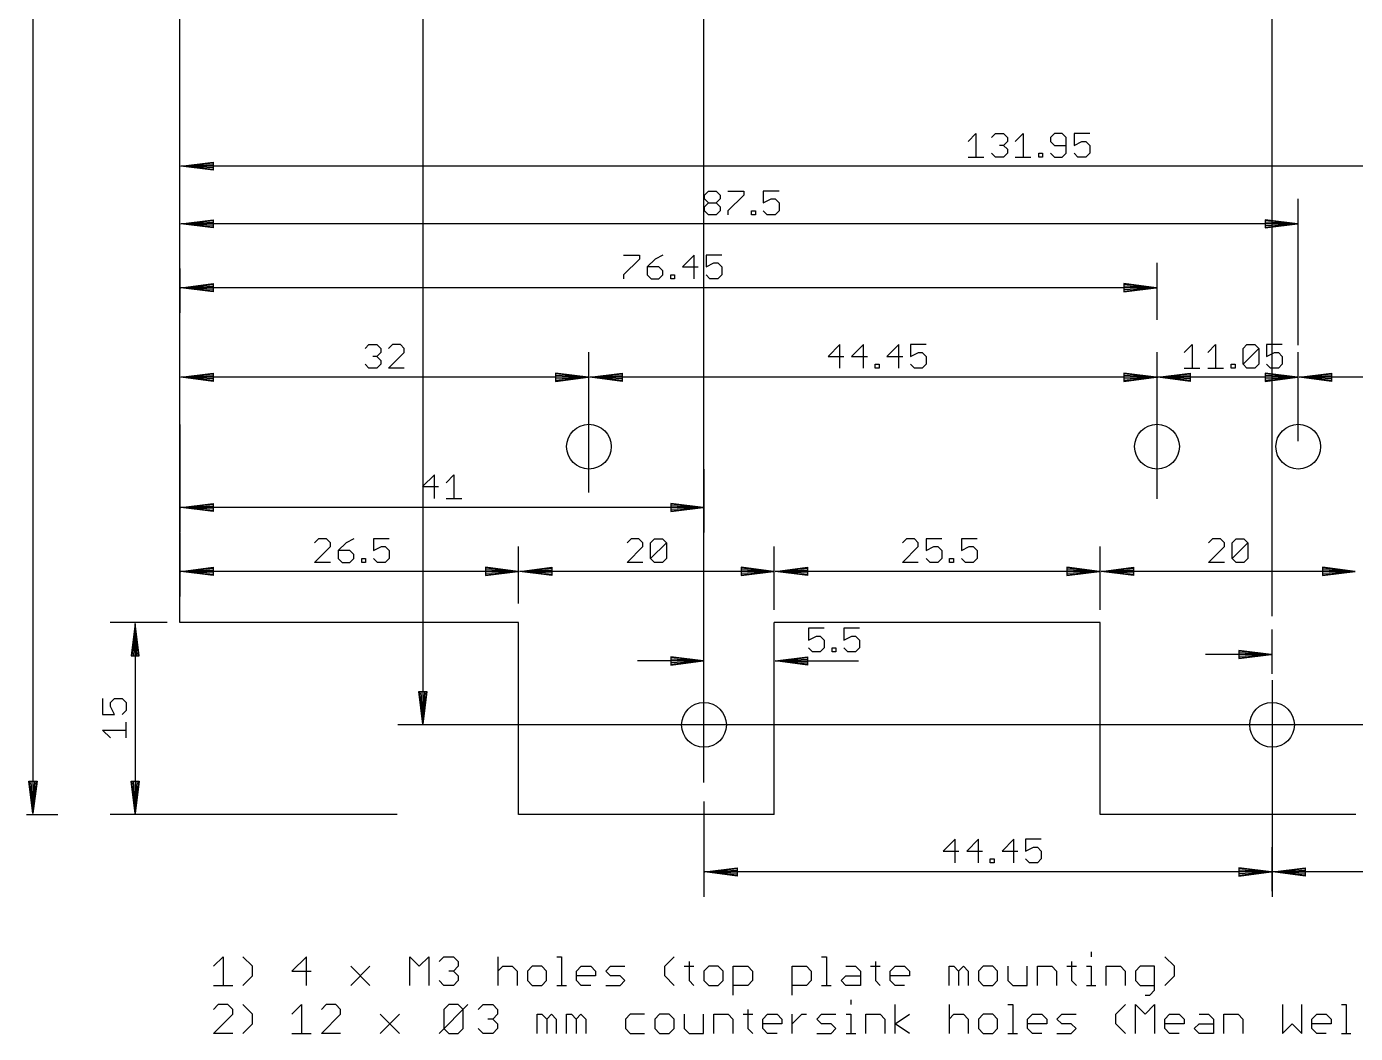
# Model space of a CAD drawing. Extents: x -18 to 158, y 28 to 198.
# Drawn here: x -14.5 to 89.5, y 28.9 to 107.6 of the extents above; entities that cross this region are included whole.
import ezdxf

# ---------------------------------------------------------------- set-up
doc = ezdxf.new("R2010")
doc.units = 0
for name, color, linetype in [('119', 1, 'CONTINUOUS'), ('133', 2, 'CONTINUOUS'), ('20', 7, 'CONTINUOUS'), ('47', 140, 'CONTINUOUS')]:
    doc.layers.add(name, color=color, linetype=linetype)

msp = doc.modelspace()

# ---------------------------------------------------------------- linework, layer by layer
at = {"layer": '119'}
for p, q in [((-2.5, 61), (-2.5, 181)), ((24, 61), (-2.5, 61)), ((24, 46), (24, 61)), ((69.5, 61), (44, 61)), ((44, 46), (44, 61)), ((69.5, 46), (69.5, 61)), ((44, 46), (24, 46)), ((89.5, 46), (69.5, 46))]:
    msp.add_line(p, q, dxfattribs=at)
msp.add_circle((38.5, 53), 1.75, dxfattribs=at)
at = {"layer": '133'}
for p, q in [((59.1636, 98.619), (59.78, 99.2354)), ((59.78, 99.2354), (59.78, 97.3862)), ((61.0052, 98.9272), (61.3134, 99.2354)), ((61.3134, 99.2354), (61.9298, 99.2354)), ((61.9298, 99.2354), (62.238, 98.9272)), ((62.238, 98.9272), (62.238, 98.619)), ((62.8467, 98.619), (63.4631, 99.2354)), ((63.4631, 99.2354), (63.4631, 97.3862)), ((65.9173, 99.2354), (65.6091, 98.9272)), ((65.6091, 98.9272), (65.6091, 98.619)), ((66.5337, 99.2354), (65.9173, 99.2354)), ((66.8419, 98.9272), (66.5337, 99.2354)), ((66.8419, 97.6944), (66.8419, 98.9272)), ((68.6835, 99.2354), (67.4507, 99.2354)), ((67.4507, 99.2354), (67.4507, 98.3108)), ((-2.505, 94.68), (-2.505, 98.63)), ((61.9298, 98.3108), (61.6216, 98.3108)), ((62.238, 98.619), (61.9298, 98.3108)), ((61.9298, 98.3108), (62.238, 98.0026)), ((62.238, 98.0026), (62.238, 97.6944)), ((65.6091, 98.619), (65.9173, 98.3108)), ((65.9173, 98.3108), (66.8419, 98.3108)), ((67.4507, 98.3108), (68.0671, 98.619)), ((68.0671, 98.619), (68.3753, 98.619)), ((68.3753, 98.619), (68.6835, 98.3108)), ((68.6835, 98.3108), (68.6835, 97.6944)), ((-2.44, 96.68), (0.095, 96.9992)), ((-2.44, 96.68), (0.095, 96.94)), ((-2.44, 96.68), (0.095, 96.81)), ((0.095, 96.9992), (0.095, 96.3608)), ((59.1636, 97.3862), (60.3964, 97.3862)), ((61.3134, 97.3862), (61.0052, 97.6944)), ((61.9298, 97.3862), (61.3134, 97.3862)), ((62.238, 97.6944), (61.9298, 97.3862)), ((62.8467, 97.3862), (64.0795, 97.3862)), ((64.6883, 97.3862), (64.6883, 97.6944)), ((64.6883, 97.6944), (64.9965, 97.6944)), ((64.9965, 97.3862), (64.6883, 97.3862)), ((64.9965, 97.6944), (64.9965, 97.3862)), ((65.6091, 97.6944), (65.9173, 97.3862)), ((65.9173, 97.3862), (66.5337, 97.3862)), ((66.5337, 97.3862), (66.8419, 97.6944)), ((67.7589, 97.3862), (67.4507, 97.6944)), ((68.3753, 97.3862), (67.7589, 97.3862)), ((68.6835, 97.6944), (68.3753, 97.3862)), ((129.38, 96.68), (-2.44, 96.68)), ((0.095, 96.3608), (-2.44, 96.68)), ((0.095, 96.55), (-2.44, 96.68)), ((0.095, 96.42), (-2.44, 96.68)), ((38.5344, 94.4272), (38.8426, 94.7354)), ((38.8426, 94.7354), (39.459, 94.7354)), ((39.459, 94.7354), (39.7672, 94.4272)), ((40.3759, 94.7354), (41.6087, 94.7354)), ((41.6087, 94.7354), (41.6087, 94.4272)), ((44.3711, 94.7354), (43.1383, 94.7354)), ((43.1383, 94.7354), (43.1383, 93.8108)), ((-2.5, 90.18), (-2.5, 94.13)), ((38.5344, 94.119), (38.5344, 94.4272)), ((38.8426, 93.8108), (38.5344, 94.119)), ((38.5344, 93.5026), (38.8426, 93.8108)), ((38.8426, 93.8108), (39.459, 93.8108)), ((39.7672, 94.119), (39.459, 93.8108)), ((39.459, 93.8108), (39.7672, 93.5026)), ((39.7672, 94.4272), (39.7672, 94.119)), ((41.6087, 94.4272), (40.3759, 93.1944)), ((43.1383, 93.8108), (43.7547, 94.119)), ((43.7547, 94.119), (44.0629, 94.119)), ((44.0629, 94.119), (44.3711, 93.8108)), ((44.3711, 93.8108), (44.3711, 93.1944)), ((84.995, 82.68), (84.995, 94.13)), ((38.5344, 93.1944), (38.5344, 93.5026)), ((38.8426, 92.8862), (38.5344, 93.1944)), ((39.459, 92.8862), (38.8426, 92.8862)), ((39.7672, 93.1944), (39.459, 92.8862)), ((39.7672, 93.5026), (39.7672, 93.1944)), ((40.3759, 93.1944), (40.3759, 92.8862)), ((42.2175, 92.8862), (42.2175, 93.1944)), ((42.2175, 93.1944), (42.5257, 93.1944)), ((42.5257, 92.8862), (42.2175, 92.8862)), ((42.5257, 93.1944), (42.5257, 92.8862)), ((43.4465, 92.8862), (43.1383, 93.1944)), ((44.0629, 92.8862), (43.4465, 92.8862)), ((44.3711, 93.1944), (44.0629, 92.8862)), ((-2.435, 92.18), (0.1, 92.4992)), ((-2.435, 92.18), (0.1, 92.44)), ((-2.435, 92.18), (0.1, 92.31)), ((84.93, 92.18), (-2.435, 92.18)), ((0.1, 91.8608), (-2.435, 92.18)), ((0.1, 92.05), (-2.435, 92.18)), ((0.1, 91.92), (-2.435, 92.18)), ((0.1, 92.4992), (0.1, 91.8608)), ((84.93, 92.18), (82.395, 92.4992)), ((82.395, 92.4992), (82.395, 91.8608)), ((84.93, 92.18), (82.395, 92.44)), ((84.93, 92.18), (82.395, 92.31)), ((82.395, 91.8608), (84.93, 92.18)), ((82.395, 92.05), (84.93, 92.18)), ((82.395, 91.92), (84.93, 92.18)), ((32.2125, 89.7354), (33.4452, 89.7354)), ((33.4452, 89.4272), (32.2125, 88.1944)), ((33.4452, 89.7354), (33.4452, 89.4272)), ((34.6704, 89.4272), (34.054, 88.8108)), ((35.2868, 89.7354), (34.6704, 89.4272)), ((37.741, 89.7354), (36.8164, 88.8108)), ((37.741, 87.8862), (37.741, 89.7354)), ((39.8907, 89.7354), (38.658, 89.7354)), ((38.658, 89.7354), (38.658, 88.8108)), ((-2.505, 88.68), (-2.505, 85.23)), ((34.054, 88.8108), (34.054, 88.1944)), ((34.9786, 88.8108), (34.054, 88.8108)), ((35.2868, 88.5026), (34.9786, 88.8108)), ((35.2868, 88.1944), (35.2868, 88.5026)), ((36.8164, 88.8108), (38.0492, 88.8108)), ((38.658, 88.8108), (39.2744, 89.119)), ((39.2744, 89.119), (39.5826, 89.119)), ((39.5826, 89.119), (39.8907, 88.8108)), ((39.8907, 88.8108), (39.8907, 88.1944)), ((73.945, 84.68), (73.945, 89.13)), ((-2.44, 87.18), (0.095, 87.4992)), ((-2.44, 87.18), (0.095, 87.44)), ((0.095, 87.4992), (0.095, 86.8608)), ((32.2125, 88.1944), (32.2125, 87.8862)), ((34.054, 88.1944), (34.3622, 87.8862)), ((34.3622, 87.8862), (34.9786, 87.8862)), ((34.9786, 87.8862), (35.2868, 88.1944)), ((35.8956, 87.8862), (35.8956, 88.1944)), ((35.8956, 88.1944), (36.2038, 88.1944)), ((36.2038, 87.8862), (35.8956, 87.8862)), ((36.2038, 88.1944), (36.2038, 87.8862)), ((38.9662, 87.8862), (38.658, 88.1944)), ((39.5826, 87.8862), (38.9662, 87.8862)), ((39.8907, 88.1944), (39.5826, 87.8862)), ((73.88, 87.18), (71.345, 87.4992)), ((71.345, 87.4992), (71.345, 86.8608)), ((73.88, 87.18), (71.345, 87.44)), ((-2.44, 87.18), (0.095, 87.31)), ((73.88, 87.18), (-2.44, 87.18)), ((0.095, 86.8608), (-2.44, 87.18)), ((0.095, 87.05), (-2.44, 87.18)), ((0.095, 86.92), (-2.44, 87.18)), ((73.88, 87.18), (71.345, 87.31)), ((71.345, 86.8608), (73.88, 87.18)), ((71.345, 87.05), (73.88, 87.18)), ((71.345, 86.92), (73.88, 87.18)), ((11.9804, 82.4272), (12.2886, 82.7354)), ((12.2886, 82.7354), (12.905, 82.7354)), ((12.905, 82.7354), (13.2132, 82.4272)), ((13.2132, 82.4272), (13.2132, 82.119)), ((14.1302, 82.7354), (13.822, 82.4272)), ((14.7466, 82.7354), (14.1302, 82.7354)), ((15.0548, 82.4272), (14.7466, 82.7354)), ((15.0548, 82.119), (15.0548, 82.4272)), ((49.1371, 82.7354), (48.2125, 81.8108)), ((49.1371, 80.8862), (49.1371, 82.7354)), ((50.9786, 82.7354), (50.054, 81.8108)), ((50.9786, 80.8862), (50.9786, 82.7354)), ((53.741, 82.7354), (52.8164, 81.8108)), ((53.741, 80.8862), (53.741, 82.7354)), ((55.8907, 82.7354), (54.658, 82.7354)), ((54.658, 82.7354), (54.658, 81.8108)), ((76.0696, 82.119), (76.686, 82.7354)), ((76.686, 82.7354), (76.686, 80.8862)), ((77.9111, 82.119), (78.5275, 82.7354)), ((78.5275, 82.7354), (78.5275, 80.8862)), ((80.6735, 82.4272), (80.9817, 82.7354)), ((80.6735, 81.1944), (80.6735, 82.4272)), ((80.6735, 81.1944), (81.9063, 82.4272)), ((80.9817, 82.7354), (81.5981, 82.7354)), ((81.5981, 82.7354), (81.9063, 82.4272)), ((81.9063, 82.4272), (81.9063, 81.1944)), ((83.7479, 82.7354), (82.5151, 82.7354)), ((82.5151, 82.7354), (82.5151, 81.8108)), ((-2.5, 78.5), (-2.5, 82.13)), ((12.2886, 80.8862), (11.9804, 81.1944)), ((12.905, 81.8108), (12.5968, 81.8108)), ((13.2132, 82.119), (12.905, 81.8108)), ((12.905, 81.8108), (13.2132, 81.5026)), ((13.2132, 81.1944), (12.905, 80.8862)), ((13.2132, 81.5026), (13.2132, 81.1944)), ((13.822, 80.8862), (15.0548, 82.119)), ((29.495, 71.18), (29.495, 82.13)), ((29.495, 75.18), (29.495, 82.13)), ((48.2125, 81.8108), (49.4452, 81.8108)), ((50.054, 81.8108), (51.2868, 81.8108)), ((51.8956, 80.8862), (51.8956, 81.1944)), ((51.8956, 81.1944), (52.2038, 81.1944)), ((52.2038, 81.1944), (52.2038, 80.8862)), ((52.8164, 81.8108), (54.0492, 81.8108)), ((54.658, 81.8108), (55.2744, 82.119)), ((54.9662, 80.8862), (54.658, 81.1944)), ((55.2744, 82.119), (55.5826, 82.119)), ((55.5826, 82.119), (55.8907, 81.8108)), ((55.8907, 81.1944), (55.5826, 80.8862)), ((55.8907, 81.8108), (55.8907, 81.1944)), ((73.945, 70.68), (73.945, 82.13)), ((73.945, 75.18), (73.945, 82.13)), ((79.7527, 80.8862), (79.7527, 81.1944)), ((79.7527, 81.1944), (80.0609, 81.1944)), ((80.0609, 81.1944), (80.0609, 80.8862)), ((80.9817, 80.8862), (80.6735, 81.1944)), ((81.9063, 81.1944), (81.5981, 80.8862)), ((82.5151, 81.8108), (83.1315, 82.119)), ((82.8233, 80.8862), (82.5151, 81.1944)), ((83.1315, 82.119), (83.4397, 82.119)), ((83.4397, 82.119), (83.7479, 81.8108)), ((83.7479, 81.1944), (83.4397, 80.8862)), ((83.7479, 81.8108), (83.7479, 81.1944)), ((84.995, 77.68), (84.995, 82.13)), ((84.995, 75.18), (84.995, 82.13)), ((-2.435, 80.18), (0.1, 80.4992)), ((-2.435, 80.18), (0.1, 80.44)), ((-2.435, 80.18), (0.1, 80.31)), ((29.43, 80.18), (-2.435, 80.18)), ((0.1, 79.8608), (-2.435, 80.18)), ((0.1, 80.05), (-2.435, 80.18)), ((0.1, 79.92), (-2.435, 80.18)), ((0.1, 80.4992), (0.1, 79.8608)), ((12.905, 80.8862), (12.2886, 80.8862)), ((15.0548, 80.8862), (13.822, 80.8862)), ((29.43, 80.18), (26.895, 80.4992)), ((26.895, 80.4992), (26.895, 79.8608)), ((29.43, 80.18), (26.895, 80.44)), ((29.43, 80.18), (26.895, 80.31)), ((26.895, 79.8608), (29.43, 80.18)), ((26.895, 80.05), (29.43, 80.18)), ((26.895, 79.92), (29.43, 80.18)), ((29.56, 80.18), (32.095, 80.4992)), ((29.56, 80.18), (32.095, 80.44)), ((29.56, 80.18), (32.095, 80.31)), ((73.88, 80.18), (29.56, 80.18)), ((32.095, 79.8608), (29.56, 80.18)), ((32.095, 80.05), (29.56, 80.18)), ((32.095, 79.92), (29.56, 80.18)), ((32.095, 80.4992), (32.095, 79.8608)), ((52.2038, 80.8862), (51.8956, 80.8862)), ((55.5826, 80.8862), (54.9662, 80.8862)), ((73.88, 80.18), (71.345, 80.4992)), ((71.345, 80.4992), (71.345, 79.8608)), ((73.88, 80.18), (71.345, 80.44)), ((73.88, 80.18), (71.345, 80.31)), ((71.345, 79.8608), (73.88, 80.18)), ((71.345, 80.05), (73.88, 80.18)), ((71.345, 79.92), (73.88, 80.18)), ((74.01, 80.18), (76.545, 80.4992)), ((74.01, 80.18), (76.545, 80.44)), ((74.01, 80.18), (76.545, 80.31)), ((84.93, 80.18), (74.01, 80.18)), ((76.545, 79.8608), (74.01, 80.18)), ((76.545, 80.05), (74.01, 80.18)), ((76.545, 79.92), (74.01, 80.18)), ((76.0696, 80.8862), (77.3024, 80.8862)), ((76.545, 80.4992), (76.545, 79.8608)), ((77.9111, 80.8862), (79.1439, 80.8862)), ((80.0609, 80.8862), (79.7527, 80.8862)), ((81.5981, 80.8862), (80.9817, 80.8862)), ((84.93, 80.18), (82.395, 80.4992)), ((82.395, 80.4992), (82.395, 79.8608)), ((84.93, 80.18), (82.395, 80.44)), ((84.93, 80.18), (82.395, 80.31)), ((82.395, 79.8608), (84.93, 80.18)), ((82.395, 80.05), (84.93, 80.18)), ((82.395, 79.92), (84.93, 80.18)), ((83.4397, 80.8862), (82.8233, 80.8862)), ((85.06, 80.18), (87.595, 80.4992)), ((85.06, 80.18), (87.595, 80.44)), ((85.06, 80.18), (87.595, 80.31)), ((129.38, 80.18), (85.06, 80.18)), ((87.595, 79.8608), (85.06, 80.18)), ((87.595, 80.05), (85.06, 80.18)), ((87.595, 79.92), (85.06, 80.18)), ((87.595, 80.4992), (87.595, 79.8608))]:
    msp.add_line(p, q, dxfattribs=at)
for centre in [(29.5, 74.755), (73.945, 74.755), (84.995, 74.755), (82.945, 53)]:
    msp.add_circle(centre, 1.75, dxfattribs=at)
at = {"layer": '20'}
for p, q in [((0.127, 34.1256), (0.8763, 34.8749)), ((0.8763, 34.8749), (0.8763, 32.627)), ((3.1783, 34.1256), (2.429, 34.8749)), ((7.3895, 34.8749), (6.2656, 33.751)), ((7.3895, 32.627), (7.3895, 34.8749)), ((15.4734, 32.627), (15.4734, 34.8749)), ((15.4734, 34.8749), (16.2227, 34.1256)), ((16.2227, 34.1256), (16.972, 34.8749)), ((16.972, 34.8749), (16.972, 32.627)), ((17.7754, 34.5003), (18.1501, 34.8749)), ((18.1501, 34.8749), (18.8994, 34.8749)), ((18.8994, 34.8749), (19.274, 34.5003)), ((19.274, 34.5003), (19.274, 34.1256)), ((22.3793, 34.8749), (22.3793, 32.627)), ((26.9833, 34.8749), (27.3579, 34.8749)), ((27.3579, 34.8749), (27.3579, 32.627)), ((35.4238, 34.1256), (36.1731, 34.8749)), ((37.3331, 34.5003), (37.3331, 33.0017)), ((47.701, 34.8749), (48.0756, 34.8749)), ((48.0756, 34.8749), (48.0756, 32.627)), ((51.9122, 34.5003), (51.9122, 33.0017)), ((67.2587, 34.5003), (67.2587, 33.0017)), ((68.7933, 35.2496), (68.7933, 34.8749)), ((75.3065, 34.1256), (74.5572, 34.8749)), ((2.429, 32.627), (3.1783, 33.3763)), ((3.1783, 33.3763), (3.1783, 34.1256)), ((6.2656, 33.751), (7.7642, 33.751)), ((10.8695, 34.1256), (12.3681, 32.627)), ((10.8695, 32.627), (12.3681, 34.1256)), ((18.8994, 33.751), (18.5247, 33.751)), ((19.274, 34.1256), (18.8994, 33.751)), ((18.8994, 33.751), (19.274, 33.3763)), ((19.274, 33.3763), (19.274, 33.0017)), ((22.3793, 33.751), (22.754, 34.1256)), ((22.754, 34.1256), (23.5033, 34.1256)), ((23.5033, 34.1256), (23.8779, 33.751)), ((23.8779, 33.751), (23.8779, 32.627)), ((25.056, 34.1256), (24.6813, 33.751)), ((24.6813, 33.751), (24.6813, 33.0017)), ((25.8053, 34.1256), (25.056, 34.1256)), ((26.1799, 33.751), (25.8053, 34.1256)), ((26.1799, 33.0017), (26.1799, 33.751)), ((28.5179, 33.751), (28.8926, 34.1256)), ((28.5179, 33.0017), (28.5179, 33.751)), ((30.0165, 33.3763), (28.5179, 33.3763)), ((28.8926, 34.1256), (29.6419, 34.1256)), ((29.6419, 34.1256), (30.0165, 33.751)), ((30.0165, 33.751), (30.0165, 33.3763)), ((30.8199, 33.751), (31.1945, 34.1256)), ((31.1945, 33.3763), (30.8199, 33.751)), ((31.1945, 34.1256), (32.3185, 34.1256)), ((31.9438, 33.3763), (31.1945, 33.3763)), ((32.3185, 33.0017), (31.9438, 33.3763)), ((35.4238, 33.3763), (35.4238, 34.1256)), ((36.1731, 32.627), (35.4238, 33.3763)), ((36.9584, 34.1256), (37.7078, 34.1256)), ((38.8677, 34.1256), (38.4931, 33.751)), ((38.4931, 33.751), (38.4931, 33.0017)), ((39.6171, 34.1256), (38.8677, 34.1256)), ((39.9917, 33.751), (39.6171, 34.1256)), ((39.9917, 33.0017), (39.9917, 33.751)), ((40.7951, 31.8777), (40.7951, 34.1256)), ((40.7951, 34.1256), (41.919, 34.1256)), ((41.919, 34.1256), (42.2937, 33.751)), ((42.2937, 33.751), (42.2937, 33.0017)), ((45.399, 31.8777), (45.399, 34.1256)), ((45.399, 34.1256), (46.523, 34.1256)), ((46.523, 34.1256), (46.8976, 33.751)), ((46.8976, 33.751), (46.8976, 33.0017)), ((49.2356, 33.0017), (49.6103, 33.3763)), ((49.6103, 34.1256), (50.3596, 34.1256)), ((49.6103, 33.3763), (50.7342, 33.3763)), ((50.3596, 34.1256), (50.7342, 33.751)), ((50.7342, 33.751), (50.7342, 32.627)), ((51.5376, 34.1256), (52.2869, 34.1256)), ((53.0722, 33.751), (53.4469, 34.1256)), ((53.0722, 33.0017), (53.0722, 33.751)), ((54.5708, 33.3763), (53.0722, 33.3763)), ((53.4469, 34.1256), (54.1962, 34.1256)), ((54.1962, 34.1256), (54.5708, 33.751)), ((54.5708, 33.751), (54.5708, 33.3763)), ((57.6761, 32.627), (57.6761, 34.1256)), ((57.6761, 34.1256), (58.0508, 34.1256)), ((58.0508, 34.1256), (58.4254, 33.751)), ((58.4254, 33.751), (58.8001, 34.1256)), ((58.4254, 33.751), (58.4254, 32.627)), ((58.8001, 34.1256), (59.1748, 33.751)), ((59.1748, 33.751), (59.1748, 32.627)), ((60.3528, 34.1256), (59.9781, 33.751)), ((59.9781, 33.751), (59.9781, 33.0017)), ((61.1021, 34.1256), (60.3528, 34.1256)), ((61.4767, 33.751), (61.1021, 34.1256)), ((61.4767, 33.0017), (61.4767, 33.751)), ((62.2801, 34.1256), (62.2801, 33.0017)), ((63.7787, 32.627), (63.7787, 34.1256)), ((64.582, 32.627), (64.582, 34.1256)), ((64.582, 34.1256), (65.706, 34.1256)), ((65.706, 34.1256), (66.0807, 33.751)), ((66.0807, 33.751), (66.0807, 32.627)), ((66.884, 34.1256), (67.6333, 34.1256)), ((68.4186, 34.1256), (68.7933, 34.1256)), ((68.7933, 34.1256), (68.7933, 32.627)), ((69.9533, 32.627), (69.9533, 34.1256)), ((69.9533, 34.1256), (71.0773, 34.1256)), ((71.0773, 34.1256), (71.4519, 33.751)), ((71.4519, 33.751), (71.4519, 32.627)), ((72.6299, 34.1256), (72.2553, 33.751)), ((72.2553, 33.751), (72.2553, 33.0017)), ((73.7539, 34.1256), (72.6299, 34.1256)), ((73.7539, 32.2523), (73.7539, 34.1256)), ((74.5572, 32.627), (75.3065, 33.3763)), ((75.3065, 33.3763), (75.3065, 34.1256)), ((0.127, 32.627), (1.6256, 32.627)), ((18.1501, 32.627), (17.7754, 33.0017)), ((18.8994, 32.627), (18.1501, 32.627)), ((19.274, 33.0017), (18.8994, 32.627)), ((24.6813, 33.0017), (25.056, 32.627)), ((25.056, 32.627), (25.8053, 32.627)), ((25.8053, 32.627), (26.1799, 33.0017)), ((26.9833, 32.627), (27.7326, 32.627)), ((28.8926, 32.627), (28.5179, 33.0017)), ((29.6419, 32.627), (28.8926, 32.627)), ((30.8199, 32.627), (31.9438, 32.627)), ((31.9438, 32.627), (32.3185, 33.0017)), ((37.3331, 33.0017), (37.7078, 32.627)), ((38.4931, 33.0017), (38.8677, 32.627)), ((38.8677, 32.627), (39.6171, 32.627)), ((39.6171, 32.627), (39.9917, 33.0017)), ((41.919, 32.627), (40.7951, 32.627)), ((42.2937, 33.0017), (41.919, 32.627)), ((46.523, 32.627), (45.399, 32.627)), ((46.8976, 33.0017), (46.523, 32.627)), ((47.701, 32.627), (48.4503, 32.627)), ((49.6103, 32.627), (49.2356, 33.0017)), ((50.7342, 32.627), (49.6103, 32.627)), ((51.9122, 33.0017), (52.2869, 32.627)), ((53.4469, 32.627), (53.0722, 33.0017)), ((54.1962, 32.627), (53.4469, 32.627)), ((59.9781, 33.0017), (60.3528, 32.627)), ((60.3528, 32.627), (61.1021, 32.627)), ((61.1021, 32.627), (61.4767, 33.0017)), ((62.2801, 33.0017), (62.6547, 32.627)), ((62.6547, 32.627), (63.7787, 32.627)), ((67.2587, 33.0017), (67.6333, 32.627)), ((68.4186, 32.627), (69.168, 32.627)), ((72.2553, 33.0017), (72.6299, 32.627)), ((72.6299, 32.627), (73.7539, 32.627)), ((73.3792, 31.8777), (73.7539, 32.2523)), ((49.9939, 31.4996), (49.9939, 31.1249)), ((73.0046, 31.8777), (73.3792, 31.8777)), ((0.5017, 31.1249), (0.127, 30.7503)), ((0.127, 28.877), (1.6256, 30.3756)), ((1.251, 31.1249), (0.5017, 31.1249)), ((1.6256, 30.7503), (1.251, 31.1249)), ((1.6256, 30.3756), (1.6256, 30.7503)), ((3.1783, 30.3756), (2.429, 31.1249)), ((3.1783, 29.6263), (3.1783, 30.3756)), ((6.2656, 30.3756), (7.0149, 31.1249)), ((7.0149, 31.1249), (7.0149, 28.877)), ((8.9422, 31.1249), (8.5675, 30.7503)), ((8.5675, 28.877), (10.0662, 30.3756)), ((9.6915, 31.1249), (8.9422, 31.1249)), ((10.0662, 30.7503), (9.6915, 31.1249)), ((10.0662, 30.3756), (10.0662, 30.7503)), ((13.1715, 30.3756), (14.6701, 28.877)), ((13.1715, 28.877), (14.6701, 30.3756)), ((17.7754, 28.877), (20.0233, 31.1249)), ((18.5247, 31.1249), (18.1501, 30.7503)), ((18.1501, 30.7503), (18.1501, 29.2517)), ((19.274, 31.1249), (18.5247, 31.1249)), ((19.6487, 30.7503), (19.274, 31.1249)), ((19.6487, 29.2517), (19.6487, 30.7503)), ((20.8447, 30.7503), (21.2193, 31.1249)), ((21.2193, 31.1249), (21.9687, 31.1249)), ((21.9687, 31.1249), (22.3433, 30.7503)), ((22.3433, 30.3756), (21.9687, 30.001)), ((22.3433, 30.7503), (22.3433, 30.3756)), ((25.4486, 28.877), (25.4486, 30.3756)), ((25.4486, 30.3756), (25.8233, 30.3756)), ((25.8233, 30.3756), (26.1979, 30.001)), ((26.1979, 30.001), (26.5726, 30.3756)), ((26.5726, 30.3756), (26.9472, 30.001)), ((27.7506, 28.877), (27.7506, 30.3756)), ((27.7506, 30.3756), (28.1252, 30.3756)), ((28.1252, 30.3756), (28.4999, 30.001)), ((28.4999, 30.001), (28.8745, 30.3756)), ((28.8745, 30.3756), (29.2492, 30.001)), ((32.7292, 30.3756), (32.3545, 30.001)), ((33.8531, 30.3756), (32.7292, 30.3756)), ((35.0311, 30.3756), (34.6565, 30.001)), ((35.7804, 30.3756), (35.0311, 30.3756)), ((36.1551, 30.001), (35.7804, 30.3756)), ((36.9584, 30.3756), (36.9584, 29.2517)), ((38.4571, 28.877), (38.4571, 30.3756)), ((39.2604, 28.877), (39.2604, 30.3756)), ((39.2604, 30.3756), (40.3844, 30.3756)), ((40.3844, 30.3756), (40.759, 30.001)), ((41.5624, 30.3756), (42.3117, 30.3756)), ((41.937, 30.7503), (41.937, 29.2517)), ((43.097, 30.001), (43.4717, 30.3756)), ((43.4717, 30.3756), (44.221, 30.3756)), ((44.221, 30.3756), (44.5956, 30.001)), ((45.399, 28.877), (45.399, 30.3756)), ((45.399, 29.6263), (46.1483, 30.3756)), ((46.1483, 30.3756), (46.523, 30.3756)), ((47.3173, 30.001), (47.6919, 30.3756)), ((47.6919, 30.3756), (48.8159, 30.3756)), ((49.6193, 30.3756), (49.9939, 30.3756)), ((49.9939, 30.3756), (49.9939, 28.877)), ((51.1539, 28.877), (51.1539, 30.3756)), ((51.1539, 30.3756), (52.2779, 30.3756)), ((52.2779, 30.3756), (52.6525, 30.001)), ((53.4559, 28.877), (53.4559, 31.1249)), ((53.4559, 29.6263), (54.5798, 30.3756)), ((57.6761, 31.1249), (57.6761, 28.877)), ((57.6761, 30.001), (58.0508, 30.3756)), ((58.0508, 30.3756), (58.8001, 30.3756)), ((58.8001, 30.3756), (59.1748, 30.001)), ((60.3528, 30.3756), (59.9781, 30.001)), ((61.1021, 30.3756), (60.3528, 30.3756)), ((61.4767, 30.001), (61.1021, 30.3756)), ((62.2801, 31.1249), (62.6547, 31.1249)), ((62.6547, 31.1249), (62.6547, 28.877)), ((63.8147, 30.001), (64.1894, 30.3756)), ((64.1894, 30.3756), (64.9387, 30.3756)), ((64.9387, 30.3756), (65.3133, 30.001)), ((66.1167, 30.001), (66.4913, 30.3756)), ((66.4913, 30.3756), (67.6153, 30.3756)), ((70.7206, 30.3756), (71.4699, 31.1249)), ((70.7206, 29.6263), (70.7206, 30.3756)), ((72.2553, 28.877), (72.2553, 31.1249)), ((72.2553, 31.1249), (73.0046, 30.3756)), ((73.0046, 30.3756), (73.7539, 31.1249)), ((73.7539, 31.1249), (73.7539, 28.877)), ((74.5572, 30.001), (74.9319, 30.3756)), ((74.9319, 30.3756), (75.6812, 30.3756)), ((75.6812, 30.3756), (76.0558, 30.001)), ((77.2338, 30.3756), (77.9831, 30.3756)), ((77.9831, 30.3756), (78.3578, 30.001)), ((79.1612, 28.877), (79.1612, 30.3756)), ((79.1612, 30.3756), (80.2851, 30.3756)), ((80.2851, 30.3756), (80.6598, 30.001)), ((83.7651, 31.1249), (83.7651, 28.877)), ((85.2637, 28.877), (85.2637, 31.1249)), ((86.067, 30.001), (86.4417, 30.3756)), ((86.4417, 30.3756), (87.191, 30.3756)), ((87.191, 30.3756), (87.5657, 30.001)), ((88.369, 31.1249), (88.7437, 31.1249)), ((88.7437, 31.1249), (88.7437, 28.877)), ((2.429, 28.877), (3.1783, 29.6263)), ((18.1501, 29.2517), (18.5247, 28.877)), ((19.274, 28.877), (19.6487, 29.2517)), ((21.2193, 28.877), (20.8447, 29.2517)), ((21.9687, 30.001), (21.594, 30.001)), ((21.9687, 30.001), (22.3433, 29.6263)), ((22.3433, 29.2517), (21.9687, 28.877)), ((22.3433, 29.6263), (22.3433, 29.2517)), ((26.1979, 30.001), (26.1979, 28.877)), ((26.9472, 30.001), (26.9472, 28.877)), ((28.4999, 30.001), (28.4999, 28.877)), ((29.2492, 30.001), (29.2492, 28.877)), ((32.3545, 30.001), (32.3545, 29.2517)), ((32.3545, 29.2517), (32.7292, 28.877)), ((34.6565, 30.001), (34.6565, 29.2517)), ((34.6565, 29.2517), (35.0311, 28.877)), ((35.7804, 28.877), (36.1551, 29.2517)), ((36.1551, 29.2517), (36.1551, 30.001)), ((36.9584, 29.2517), (37.3331, 28.877)), ((40.759, 30.001), (40.759, 28.877)), ((41.937, 29.2517), (42.3117, 28.877)), ((43.097, 29.2517), (43.097, 30.001)), ((44.5956, 29.6263), (43.097, 29.6263)), ((43.4717, 28.877), (43.097, 29.2517)), ((44.5956, 30.001), (44.5956, 29.6263)), ((47.6919, 29.6263), (47.3173, 30.001)), ((48.4413, 29.6263), (47.6919, 29.6263)), ((48.8159, 29.2517), (48.4413, 29.6263)), ((48.4413, 28.877), (48.8159, 29.2517)), ((52.6525, 30.001), (52.6525, 28.877)), ((54.5798, 28.877), (53.4559, 29.6263)), ((59.1748, 30.001), (59.1748, 28.877)), ((59.9781, 30.001), (59.9781, 29.2517)), ((59.9781, 29.2517), (60.3528, 28.877)), ((61.1021, 28.877), (61.4767, 29.2517)), ((61.4767, 29.2517), (61.4767, 30.001)), ((63.8147, 29.2517), (63.8147, 30.001)), ((65.3133, 29.6263), (63.8147, 29.6263)), ((64.1894, 28.877), (63.8147, 29.2517)), ((65.3133, 30.001), (65.3133, 29.6263)), ((66.4913, 29.6263), (66.1167, 30.001)), ((67.2406, 29.6263), (66.4913, 29.6263)), ((67.6153, 29.2517), (67.2406, 29.6263)), ((67.2406, 28.877), (67.6153, 29.2517)), ((71.4699, 28.877), (70.7206, 29.6263)), ((74.5572, 29.2517), (74.5572, 30.001)), ((76.0558, 29.6263), (74.5572, 29.6263)), ((74.9319, 28.877), (74.5572, 29.2517)), ((76.0558, 30.001), (76.0558, 29.6263)), ((76.8592, 29.2517), (77.2338, 29.6263)), ((77.2338, 28.877), (76.8592, 29.2517)), ((77.2338, 29.6263), (78.3578, 29.6263)), ((78.3578, 30.001), (78.3578, 28.877)), ((80.6598, 30.001), (80.6598, 28.877)), ((83.7651, 28.877), (84.5144, 29.6263)), ((84.5144, 29.6263), (85.2637, 28.877)), ((86.067, 29.2517), (86.067, 30.001)), ((87.5657, 29.6263), (86.067, 29.6263)), ((86.4417, 28.877), (86.067, 29.2517)), ((87.5657, 30.001), (87.5657, 29.6263)), ((1.6256, 28.877), (0.127, 28.877)), ((6.2656, 28.877), (7.7642, 28.877)), ((10.0662, 28.877), (8.5675, 28.877)), ((18.5247, 28.877), (19.274, 28.877)), ((21.9687, 28.877), (21.2193, 28.877)), ((32.7292, 28.877), (33.8531, 28.877)), ((35.0311, 28.877), (35.7804, 28.877)), ((37.3331, 28.877), (38.4571, 28.877)), ((44.221, 28.877), (43.4717, 28.877)), ((47.3173, 28.877), (48.4413, 28.877)), ((49.6193, 28.877), (50.3686, 28.877)), ((60.3528, 28.877), (61.1021, 28.877)), ((62.2801, 28.877), (63.0294, 28.877)), ((64.9387, 28.877), (64.1894, 28.877)), ((66.1167, 28.877), (67.2406, 28.877)), ((75.6812, 28.877), (74.9319, 28.877)), ((78.3578, 28.877), (77.2338, 28.877)), ((87.191, 28.877), (86.4417, 28.877)), ((88.369, 28.877), (89.1183, 28.877))]:
    msp.add_line(p, q, dxfattribs=at)
at = {"layer": '47'}
for p, q in [((-14, 180.935), (-14, 46.065)), ((16.5, 169.935), (16.5, 53.065)), ((38.5, 48.5), (38.5, 156.45)), ((82.945, 61.5), (82.945, 145.95)), ((-2.5, 76.5), (-2.5, 68.05)), ((38.5, 73), (38.5, 68.05)), ((17.4075, 72.5554), (16.4829, 71.6308)), ((17.4075, 70.7062), (17.4075, 72.5554)), ((18.3245, 71.939), (18.9409, 72.5554)), ((18.9409, 72.5554), (18.9409, 70.7062)), ((16.4829, 71.6308), (17.7157, 71.6308)), ((18.3245, 70.7062), (19.5573, 70.7062)), ((-2.435, 70), (0.1, 70.3192)), ((-2.435, 70), (0.1, 70.26)), ((-2.435, 70), (0.1, 70.13)), ((38.435, 70), (-2.435, 70)), ((0.1, 69.6808), (-2.435, 70)), ((0.1, 69.87), (-2.435, 70)), ((0.1, 69.74), (-2.435, 70)), ((0.1, 70.3192), (0.1, 69.6808)), ((38.435, 70), (35.9, 70.3192)), ((35.9, 70.3192), (35.9, 69.6808)), ((38.435, 70), (35.9, 70.26)), ((38.435, 70), (35.9, 70.13)), ((35.9, 69.6808), (38.435, 70)), ((35.9, 69.87), (38.435, 70)), ((35.9, 69.74), (38.435, 70)), ((-2.5, 68), (-2.5, 63.05)), ((8.3451, 67.5554), (8.0369, 67.2472)), ((8.0369, 65.7062), (9.2697, 66.939)), ((8.9615, 67.5554), (8.3451, 67.5554)), ((9.2697, 67.2472), (8.9615, 67.5554)), ((9.2697, 66.939), (9.2697, 67.2472)), ((10.4948, 67.2472), (9.8784, 66.6308)), ((9.8784, 66.6308), (9.8784, 66.0144)), ((10.803, 66.6308), (9.8784, 66.6308)), ((11.1112, 67.5554), (10.4948, 67.2472)), ((11.1112, 66.3226), (10.803, 66.6308)), ((13.8736, 67.5554), (12.6408, 67.5554)), ((12.6408, 67.5554), (12.6408, 66.6308)), ((12.6408, 66.6308), (13.2572, 66.939)), ((13.2572, 66.939), (13.5654, 66.939)), ((13.5654, 66.939), (13.8736, 66.6308)), ((13.8736, 66.6308), (13.8736, 66.0144)), ((24, 62.5), (24, 66.95)), ((24, 62.5), (24, 66.95)), ((32.7911, 67.5554), (32.4829, 67.2472)), ((32.4829, 65.7062), (33.7157, 66.939)), ((33.4075, 67.5554), (32.7911, 67.5554)), ((33.7157, 67.2472), (33.4075, 67.5554)), ((33.7157, 66.939), (33.7157, 67.2472)), ((34.3245, 67.2472), (34.6327, 67.5554)), ((34.3245, 66.0144), (34.3245, 67.2472)), ((34.3245, 66.0144), (35.5573, 67.2472)), ((34.6327, 67.5554), (35.2491, 67.5554)), ((35.2491, 67.5554), (35.5573, 67.2472)), ((35.5573, 67.2472), (35.5573, 66.0144)), ((44, 62), (44, 66.95)), ((44, 62), (44, 66.95)), ((54.3451, 67.5554), (54.0369, 67.2472)), ((54.0369, 65.7062), (55.2697, 66.939)), ((54.9615, 67.5554), (54.3451, 67.5554)), ((55.2697, 67.2472), (54.9615, 67.5554)), ((55.2697, 66.939), (55.2697, 67.2472)), ((57.1112, 67.5554), (55.8784, 67.5554)), ((55.8784, 67.5554), (55.8784, 66.6308)), ((55.8784, 66.6308), (56.4948, 66.939)), ((56.4948, 66.939), (56.803, 66.939)), ((56.803, 66.939), (57.1112, 66.6308)), ((57.1112, 66.6308), (57.1112, 66.0144)), ((59.8736, 67.5554), (58.6408, 67.5554)), ((58.6408, 67.5554), (58.6408, 66.6308)), ((58.6408, 66.6308), (59.2572, 66.939)), ((59.2572, 66.939), (59.5654, 66.939)), ((59.5654, 66.939), (59.8736, 66.6308)), ((59.8736, 66.6308), (59.8736, 66.0144)), ((69.5, 63), (69.5, 66.95)), ((69.5, 62), (69.5, 66.95)), ((78.2911, 67.5554), (77.9829, 67.2472)), ((77.9829, 65.7062), (79.2157, 66.939)), ((78.9075, 67.5554), (78.2911, 67.5554)), ((79.2157, 67.2472), (78.9075, 67.5554)), ((79.2157, 66.939), (79.2157, 67.2472)), ((79.8245, 67.2472), (80.1327, 67.5554)), ((79.8245, 66.0144), (79.8245, 67.2472)), ((79.8245, 66.0144), (81.0573, 67.2472)), ((80.1327, 67.5554), (80.7491, 67.5554)), ((80.7491, 67.5554), (81.0573, 67.2472)), ((81.0573, 67.2472), (81.0573, 66.0144)), ((9.2697, 65.7062), (8.0369, 65.7062)), ((9.8784, 66.0144), (10.1866, 65.7062)), ((10.1866, 65.7062), (10.803, 65.7062)), ((10.803, 65.7062), (11.1112, 66.0144)), ((11.1112, 66.0144), (11.1112, 66.3226)), ((11.72, 65.7062), (11.72, 66.0144)), ((11.72, 66.0144), (12.0282, 66.0144)), ((12.0282, 65.7062), (11.72, 65.7062)), ((12.0282, 66.0144), (12.0282, 65.7062)), ((12.949, 65.7062), (12.6408, 66.0144)), ((13.5654, 65.7062), (12.949, 65.7062)), ((13.8736, 66.0144), (13.5654, 65.7062)), ((33.7157, 65.7062), (32.4829, 65.7062)), ((34.6327, 65.7062), (34.3245, 66.0144)), ((35.2491, 65.7062), (34.6327, 65.7062)), ((35.5573, 66.0144), (35.2491, 65.7062)), ((55.2697, 65.7062), (54.0369, 65.7062)), ((56.1866, 65.7062), (55.8784, 66.0144)), ((56.803, 65.7062), (56.1866, 65.7062)), ((57.1112, 66.0144), (56.803, 65.7062)), ((57.72, 65.7062), (57.72, 66.0144)), ((57.72, 66.0144), (58.0282, 66.0144)), ((58.0282, 65.7062), (57.72, 65.7062)), ((58.0282, 66.0144), (58.0282, 65.7062)), ((58.949, 65.7062), (58.6408, 66.0144)), ((59.5654, 65.7062), (58.949, 65.7062)), ((59.8736, 66.0144), (59.5654, 65.7062)), ((79.2157, 65.7062), (77.9829, 65.7062)), ((80.1327, 65.7062), (79.8245, 66.0144)), ((80.7491, 65.7062), (80.1327, 65.7062)), ((81.0573, 66.0144), (80.7491, 65.7062)), ((-2.435, 65), (0.1, 65.3192)), ((-2.435, 65), (0.1, 65.26)), ((-2.435, 65), (0.1, 65.13)), ((23.935, 65), (-2.435, 65)), ((0.1, 64.6808), (-2.435, 65)), ((0.1, 64.87), (-2.435, 65)), ((0.1, 64.74), (-2.435, 65)), ((0.1, 65.3192), (0.1, 64.6808)), ((23.935, 65), (21.4, 65.3192)), ((21.4, 65.3192), (21.4, 64.6808)), ((23.935, 65), (21.4, 65.26)), ((23.935, 65), (21.4, 65.13)), ((21.4, 64.6808), (23.935, 65)), ((21.4, 64.87), (23.935, 65)), ((21.4, 64.74), (23.935, 65)), ((24.065, 65), (26.6, 65.3192)), ((24.065, 65), (26.6, 65.26)), ((24.065, 65), (26.6, 65.13)), ((43.935, 65), (24.065, 65)), ((26.6, 64.6808), (24.065, 65)), ((26.6, 64.87), (24.065, 65)), ((26.6, 64.74), (24.065, 65)), ((26.6, 65.3192), (26.6, 64.6808)), ((43.935, 65), (41.4, 65.3192)), ((41.4, 65.3192), (41.4, 64.6808)), ((43.935, 65), (41.4, 65.26)), ((43.935, 65), (41.4, 65.13)), ((41.4, 64.6808), (43.935, 65)), ((41.4, 64.87), (43.935, 65)), ((41.4, 64.74), (43.935, 65)), ((44.065, 65), (46.6, 65.3192)), ((44.065, 65), (46.6, 65.26)), ((44.065, 65), (46.6, 65.13)), ((69.435, 65), (44.065, 65)), ((46.6, 64.6808), (44.065, 65)), ((46.6, 64.87), (44.065, 65)), ((46.6, 64.74), (44.065, 65)), ((46.6, 65.3192), (46.6, 64.6808)), ((69.435, 65), (66.9, 65.3192)), ((66.9, 65.3192), (66.9, 64.6808)), ((69.435, 65), (66.9, 65.26)), ((69.435, 65), (66.9, 65.13)), ((66.9, 64.6808), (69.435, 65)), ((66.9, 64.87), (69.435, 65)), ((66.9, 64.74), (69.435, 65)), ((69.565, 65), (72.1, 65.3192)), ((69.565, 65), (72.1, 65.26)), ((69.565, 65), (72.1, 65.13)), ((89.435, 65), (69.565, 65)), ((72.1, 64.6808), (69.565, 65)), ((72.1, 64.87), (69.565, 65)), ((72.1, 64.74), (69.565, 65)), ((72.1, 65.3192), (72.1, 64.6808)), ((89.435, 65), (86.9, 65.3192)), ((86.9, 65.3192), (86.9, 64.6808)), ((89.435, 65), (86.9, 65.26)), ((89.435, 65), (86.9, 65.13)), ((86.9, 64.6808), (89.435, 65)), ((86.9, 64.87), (89.435, 65)), ((86.9, 64.74), (89.435, 65)), ((-3.5, 61), (-7.95, 61)), ((-6, 60.935), (-6.3192, 58.4)), ((-6, 60.935), (-6.26, 58.4)), ((-6, 60.935), (-6.13, 58.4)), ((-6, 60.935), (-6, 46.065)), ((-5.6808, 58.4), (-6, 60.935)), ((-5.87, 58.4), (-6, 60.935)), ((-5.74, 58.4), (-6, 60.935)), ((47.909, 60.5554), (46.6762, 60.5554)), ((46.6762, 60.5554), (46.6762, 59.6308)), ((50.6713, 60.5554), (49.4386, 60.5554)), ((49.4386, 60.5554), (49.4386, 59.6308)), ((82.945, 57), (82.945, 60.45)), ((38.5, 56.5), (38.5, 59.95)), ((44, 55), (44, 59.95)), ((46.6762, 59.6308), (47.2926, 59.939)), ((47.2926, 59.939), (47.6008, 59.939)), ((47.6008, 59.939), (47.909, 59.6308)), ((47.909, 59.6308), (47.909, 59.0144)), ((49.4386, 59.6308), (50.0549, 59.939)), ((50.0549, 59.939), (50.3631, 59.939)), ((50.3631, 59.939), (50.6713, 59.6308)), ((50.6713, 59.6308), (50.6713, 59.0144)), ((-6.3192, 58.4), (-5.6808, 58.4)), ((38.435, 58), (35.9, 58.3192)), ((35.9, 58.3192), (35.9, 57.6808)), ((38.435, 58), (35.9, 58.26)), ((44.065, 58), (46.6, 58.3192)), ((44.065, 58), (46.6, 58.26)), ((46.6, 58.3192), (46.6, 57.6808)), ((46.9844, 58.7062), (46.6762, 59.0144)), ((47.6008, 58.7062), (46.9844, 58.7062)), ((47.909, 59.0144), (47.6008, 58.7062)), ((48.5178, 58.7062), (48.5178, 59.0144)), ((48.5178, 59.0144), (48.826, 59.0144)), ((48.826, 58.7062), (48.5178, 58.7062)), ((48.826, 59.0144), (48.826, 58.7062)), ((49.7468, 58.7062), (49.4386, 59.0144)), ((50.3631, 58.7062), (49.7468, 58.7062)), ((50.6713, 59.0144), (50.3631, 58.7062)), ((82.88, 58.5), (77.745, 58.5)), ((82.88, 58.5), (80.345, 58.8192)), ((80.345, 58.8192), (80.345, 58.1808)), ((82.88, 58.5), (80.345, 58.76)), ((82.88, 58.5), (80.345, 58.63)), ((80.345, 58.1808), (82.88, 58.5)), ((80.345, 58.37), (82.88, 58.5)), ((80.345, 58.24), (82.88, 58.5)), ((38.435, 58), (33.3, 58)), ((38.435, 58), (35.9, 58.13)), ((35.9, 57.6808), (38.435, 58)), ((35.9, 57.87), (38.435, 58)), ((35.9, 57.74), (38.435, 58)), ((44.065, 58), (46.6, 58.13)), ((44.065, 58), (50.5809, 58)), ((46.6, 57.6808), (44.065, 58)), ((46.6, 57.87), (44.065, 58)), ((46.6, 57.74), (44.065, 58)), ((82.945, 56.5), (82.945, 39.55)), ((16.5, 53.065), (16.1808, 55.6)), ((16.1808, 55.6), (16.8192, 55.6)), ((16.5, 53.065), (16.24, 55.6)), ((16.5, 53.065), (16.37, 55.6)), ((16.8192, 55.6), (16.5, 53.065)), ((16.63, 55.6), (16.5, 53.065)), ((16.76, 55.6), (16.5, 53.065)), ((-8.5554, 55.0573), (-8.5554, 53.8245)), ((-7.939, 54.7491), (-7.6308, 55.0573)), ((-7.939, 54.4409), (-7.939, 54.7491)), ((-7.6308, 53.8245), (-7.939, 54.4409)), ((-7.6308, 55.0573), (-7.0144, 55.0573)), ((-7.0144, 55.0573), (-6.7062, 54.7491)), ((-6.7062, 54.1327), (-7.0144, 53.8245)), ((-6.7062, 54.7491), (-6.7062, 54.1327)), ((-8.5554, 53.8245), (-7.6308, 53.8245)), ((-6.7062, 51.9829), (-6.7062, 53.2157)), ((-7.939, 51.9829), (-8.5554, 52.5993)), ((-8.5554, 52.5993), (-6.7062, 52.5993)), ((133, 53), (14.55, 53)), ((-14, 46.065), (-14.3192, 48.6)), ((-14.3192, 48.6), (-13.6808, 48.6)), ((-14, 46.065), (-14.26, 48.6)), ((-14, 46.065), (-14.13, 48.6)), ((-13.6808, 48.6), (-14, 46.065)), ((-13.87, 48.6), (-14, 46.065)), ((-13.74, 48.6), (-14, 46.065)), ((-6, 46.065), (-6.3192, 48.6)), ((-6.3192, 48.6), (-5.6808, 48.6)), ((-6, 46.065), (-6.26, 48.6)), ((-6, 46.065), (-6.13, 48.6)), ((-5.6808, 48.6), (-6, 46.065)), ((-5.87, 48.6), (-6, 46.065)), ((-5.74, 48.6), (-6, 46.065)), ((38.5, 47), (38.5, 39.55)), ((-14.5, 46), (-12.05, 46)), ((14.5, 46), (-7.95, 46)), ((58.1395, 44.0554), (57.215, 43.1308)), ((58.1395, 42.2062), (58.1395, 44.0554)), ((59.9811, 44.0554), (59.0565, 43.1308)), ((59.9811, 42.2062), (59.9811, 44.0554)), ((62.7435, 44.0554), (61.8189, 43.1308)), ((62.7435, 42.2062), (62.7435, 44.0554)), ((64.8932, 44.0554), (63.6605, 44.0554)), ((63.6605, 44.0554), (63.6605, 43.1308)), ((57.215, 43.1308), (58.4477, 43.1308)), ((59.0565, 43.1308), (60.2893, 43.1308)), ((61.8189, 43.1308), (63.0517, 43.1308)), ((63.6605, 43.1308), (64.2769, 43.439)), ((64.2769, 43.439), (64.5851, 43.439)), ((64.5851, 43.439), (64.8932, 43.1308)), ((64.8932, 43.1308), (64.8932, 42.5144)), ((82.945, 40), (82.945, 43.45)), ((38.565, 41.5), (41.1, 41.8192)), ((38.565, 41.5), (41.1, 41.76)), ((38.565, 41.5), (41.1, 41.63)), ((41.1, 41.8192), (41.1, 41.1808)), ((60.8981, 42.2062), (60.8981, 42.5144)), ((60.8981, 42.5144), (61.2063, 42.5144)), ((61.2063, 42.2062), (60.8981, 42.2062)), ((61.2063, 42.5144), (61.2063, 42.2062)), ((63.9687, 42.2062), (63.6605, 42.5144)), ((64.5851, 42.2062), (63.9687, 42.2062)), ((64.8932, 42.5144), (64.5851, 42.2062)), ((82.88, 41.5), (80.345, 41.8192)), ((80.345, 41.8192), (80.345, 41.1808)), ((82.88, 41.5), (80.345, 41.76)), ((82.88, 41.5), (80.345, 41.63)), ((83.01, 41.5), (85.545, 41.8192)), ((83.01, 41.5), (85.545, 41.76)), ((83.01, 41.5), (85.545, 41.63)), ((85.545, 41.8192), (85.545, 41.1808)), ((82.88, 41.5), (38.565, 41.5)), ((41.1, 41.1808), (38.565, 41.5)), ((41.1, 41.37), (38.565, 41.5)), ((41.1, 41.24), (38.565, 41.5)), ((80.345, 41.1808), (82.88, 41.5)), ((80.345, 41.37), (82.88, 41.5)), ((80.345, 41.24), (82.88, 41.5)), ((127.335, 41.5), (83.01, 41.5)), ((85.545, 41.1808), (83.01, 41.5)), ((85.545, 41.37), (83.01, 41.5)), ((85.545, 41.24), (83.01, 41.5))]:
    msp.add_line(p, q, dxfattribs=at)

doc.saveas('drawing.dxf')
